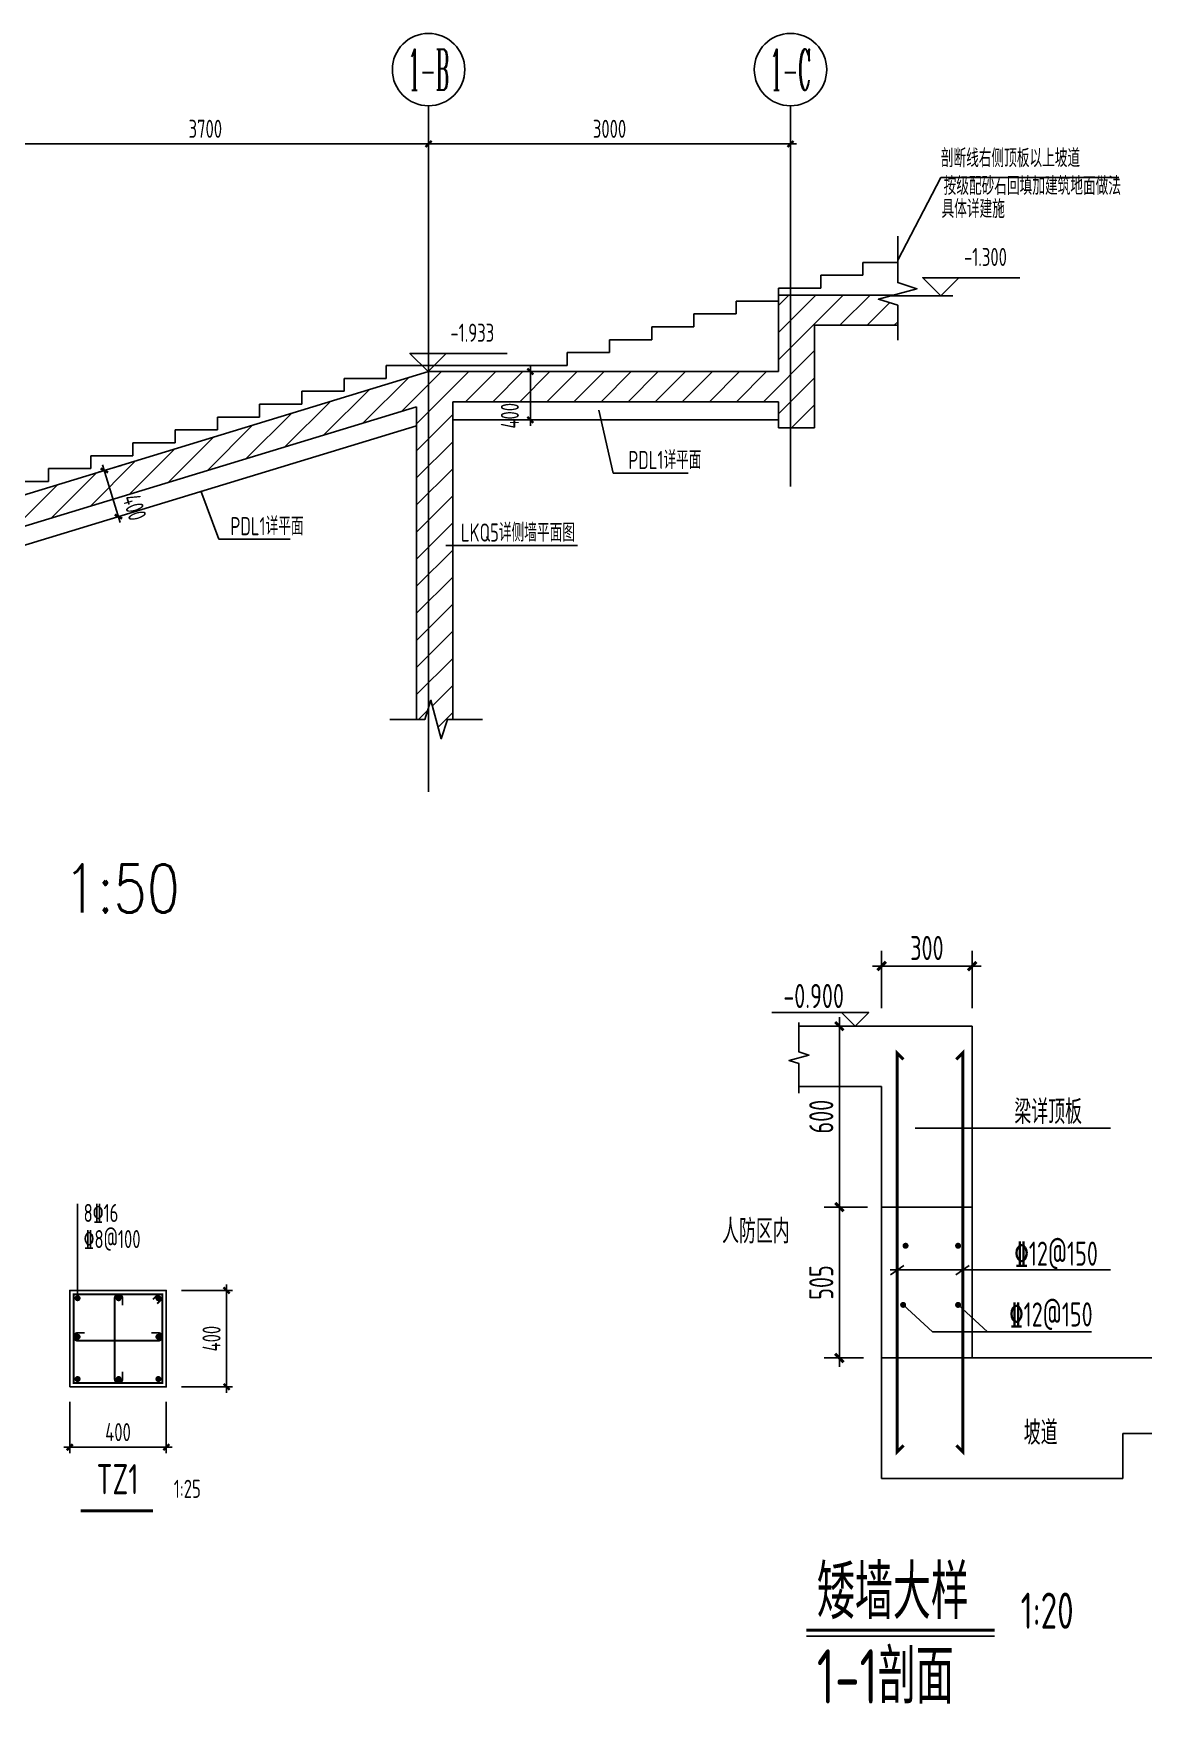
# Model space of a CAD drawing. Header units: millimetres. Extents: x -41781 to 68020, y 189188 to 426788.
# Drawn here: x 12799 to 31202, y 337386 to 365074 of the extents above; entities that cross this region are included whole.
import ezdxf
from ezdxf.enums import TextEntityAlignment as Align

# ---------------------------------------------------------------- set-up
doc = ezdxf.new("R2010")
doc.units = ezdxf.units.MM
doc.header["$LTSCALE"] = 1000
doc.header["$PDMODE"] = 35
doc.header["$PDSIZE"] = 200
for name, color, linetype in [('AXIS', 3, 'Continuous'), ('B-TEXT', 3, 'Continuous'), ('COLU', 7, 'Continuous'), ('DIM', 4, 'Continuous'), ('HATCH', 7, 'Continuous'), ('L-AXIS', 3, 'Continuous'), ('L-dote', 253, 'Continuous'), ('TEXT', 7, 'Continuous'), ('TEXT-梁', 2, 'Continuous'), ('水平标注', 2, 'Continuous')]:
    doc.layers.add(name, color=color, linetype=linetype)
doc.layers.add('REIN', color=1, linetype='Continuous', lineweight=18)
doc.styles.add('_HZTXT', font='txt.shx', dxfattribs={"width": 0.7, "bigfont": 'HZTXT.shx'})
doc.styles.add('_TCH_AXIS', font='COMPLEX', dxfattribs={"bigfont": 'GBCBIG'})
doc.styles.add('COMPLEX', font='tssdeng.shx', dxfattribs={"width": 0.7, "bigfont": 'tssdchn.shx'})
doc.styles.add('hztxt', font='txt', dxfattribs={"height": 10, "bigfont": 'hztxt.shx'})
doc.styles.add('TSSD_Dimension', font='Tssdeng.shx', dxfattribs={"width": 0.7, "bigfont": 'hztxt.shx'})
doc.styles.add('TSSD_Label', font='Tssdeng.shx', dxfattribs={"width": 0.7, "bigfont": 'hztxt.shx'})
doc.styles.add('TSSD_REIN', font='Tssdeng.shx', dxfattribs={"width": 0.7, "bigfont": 'hztxt.shx'})
doc.dimstyles.new('DIM20', dxfattribs={"dimtxt": 300, "dimasz": 1, "dimexe": 250, "dimexo": 300, "dimgap": 100, "dimtad": 1, "dimdec": 0, "dimlfac": 0.2, "dimzin": 0, "dimdsep": 46, "dimtxsty": 'hztxt', "dimblk": '_DIMX', "dimcen": 0.09, "dimclrt": 7, "dimadec": 0, "dimazin": 0, "dimtfac": 1, "dimtdec": 0, "dimtix": 1, "dimtmove": 2, "dimatfit": 3, "dimldrblk": '_DIMX', "dimfxl": 1, "dimtolj": 1, "dimtzin": 0, "dimarcsym": 0})
doc.dimstyles.new('TSSD_25_100', dxfattribs={"dimtxt": 300, "dimasz": 100, "dimexe": 100, "dimexo": 250, "dimgap": 100, "dimtad": 1, "dimdec": 0, "dimlfac": 0.25, "dimzin": 0, "dimdsep": 46, "dimtxsty": 'TSSD_Dimension', "dimblk": 'ARCHTICK', "dimcen": 0, "dimdle": 100, "dimclrt": 7, "dimadec": 0, "dimazin": 0, "dimtfac": 1, "dimtdec": 0, "dimtix": 1, "dimtmove": 2, "dimatfit": 3, "dimldrblk": 'ARCHTICK', "dimfxl": 1, "dimtolj": 1, "dimtzin": 0, "dimarcsym": 0})
doc.dimstyles.new('TSSD_50_100', dxfattribs={"dimtxt": 300, "dimasz": 100, "dimexe": 100, "dimexo": 250, "dimgap": 100, "dimtad": 1, "dimdec": 0, "dimlfac": 0.5, "dimzin": 0, "dimdsep": 46, "dimtxsty": 'TSSD_Dimension', "dimblk": 'ARCHTICK', "dimcen": 0, "dimdle": 100, "dimclrt": 7, "dimadec": 0, "dimazin": 0, "dimtfac": 1, "dimtdec": 0, "dimtix": 1, "dimtmove": 2, "dimatfit": 3, "dimfxl": 1, "dimtolj": 1, "dimtzin": 0, "dimarcsym": 0})

# ---------------------------------------------------------------- blocks, each defined once
blk = doc.blocks.new('_ArchTick')
at = {"color": 0, "linetype": 'ByBlock', "const_width": 0.4}
blk.add_lwpolyline([(-0.5, -0.5), (0.5, 0.5)], dxfattribs=at)
blk = doc.blocks.new('*D103')
at = {"layer": 'Defpoints', "color": 0}
for p in [(15002, 344236), (16002, 344236), (15002, 342636)]:
    blk.add_point(p, dxfattribs=at)
at = {"layer": 'DIM', "color": 0, "lineweight": -2}
for p, q in [((15252, 344236), (16102, 344236)), ((16002, 342536), (16002, 344336)), ((15252, 342636), (16102, 342636))]:
    blk.add_line(p, q, dxfattribs=at)
at = {"layer": 'DIM', "color": 0, "lineweight": -2, "xscale": 100, "yscale": 100, "zscale": 100}
for p, rotation in [((16002, 344236), 90), ((16002, 342636), 270)]:
    blk.add_blockref('_ArchTick', p, dxfattribs=dict(at, rotation=rotation))
at = {"layer": 'DIM', "color": 7, "insert": (15752, 343436), "char_height": 300, "attachment_point": 5, "rotation": 90, "style": 'TSSD_Dimension'}
blk.add_mtext('\\A1;400', dxfattribs=at)
blk = doc.blocks.new('*D104')
at = {"layer": 'Defpoints', "color": 0}
for p in [(13402, 342636), (15002, 342636), (15002, 341636)]:
    blk.add_point(p, dxfattribs=at)
at = {"layer": 'DIM', "color": 0, "lineweight": -2}
for p, q in [((13402, 342386), (13402, 341536)), ((15002, 342386), (15002, 341536)), ((13302, 341636), (15102, 341636))]:
    blk.add_line(p, q, dxfattribs=at)
at = {"layer": 'DIM', "color": 0, "lineweight": -2, "xscale": 100, "yscale": 100, "zscale": 100, "rotation": 180}
blk.add_blockref('_ArchTick', (13402, 341636), dxfattribs=at)
at = {"layer": 'DIM', "color": 0, "lineweight": -2, "xscale": 100, "yscale": 100, "zscale": 100}
blk.add_blockref('_ArchTick', (15002, 341636), dxfattribs=at)
at = {"layer": 'DIM', "color": 7, "insert": (14202, 341886), "char_height": 300, "attachment_point": 5, "style": 'TSSD_Dimension'}
blk.add_mtext('\\A1;400', dxfattribs=at)
blk = doc.blocks.new('*D128')
at = {"layer": 'AXIS', "color": 0, "linetype": 'ByBlock', "lineweight": -2}
for p, q in [((19349, 362763), (19349, 363342)), ((25349, 362763), (25349, 363342)), ((19249, 363242), (25449, 363242))]:
    blk.add_line(p, q, dxfattribs=at)
at = {"layer": 'Defpoints', "color": 0, "linetype": 'ByBlock'}
for p in [(25349, 363242), (19349, 362513), (25349, 362513)]:
    blk.add_point(p, dxfattribs=at)
at = {"layer": 'AXIS', "color": 0, "linetype": 'ByBlock', "lineweight": -2, "xscale": 100, "yscale": 100, "zscale": 100, "rotation": 180}
blk.add_blockref('_ArchTick', (19349, 363242), dxfattribs=at)
at = {"layer": 'AXIS', "color": 0, "linetype": 'ByBlock', "lineweight": -2, "xscale": 100, "yscale": 100, "zscale": 100}
blk.add_blockref('_ArchTick', (25349, 363242), dxfattribs=at)
at = {"layer": 'AXIS', "color": 7, "linetype": 'ByBlock', "insert": (22349, 363492), "char_height": 300, "attachment_point": 5, "style": 'TSSD_Dimension'}
blk.add_mtext('\\A1;3000', dxfattribs=at)
blk = doc.blocks.new('*D129')
at = {"layer": 'AXIS', "color": 0, "linetype": 'ByBlock', "lineweight": -2}
for p, q in [((11949, 362763), (11949, 363342)), ((19349, 362763), (19349, 363342)), ((11849, 363242), (19449, 363242))]:
    blk.add_line(p, q, dxfattribs=at)
at = {"layer": 'Defpoints', "color": 0, "linetype": 'ByBlock'}
for p in [(19349, 363242), (11949, 362513), (19349, 362513)]:
    blk.add_point(p, dxfattribs=at)
at = {"layer": 'AXIS', "color": 0, "linetype": 'ByBlock', "lineweight": -2, "xscale": 100, "yscale": 100, "zscale": 100, "rotation": 180}
blk.add_blockref('_ArchTick', (11949, 363242), dxfattribs=at)
at = {"layer": 'AXIS', "color": 0, "linetype": 'ByBlock', "lineweight": -2, "xscale": 100, "yscale": 100, "zscale": 100}
blk.add_blockref('_ArchTick', (19349, 363242), dxfattribs=at)
at = {"layer": 'AXIS', "color": 7, "linetype": 'ByBlock', "insert": (15649, 363492), "char_height": 300, "attachment_point": 5, "style": 'TSSD_Dimension'}
blk.add_mtext('\\A1;3700', dxfattribs=at)
blk = doc.blocks.new('*D130')
at = {"layer": 'AXIS', "color": 0, "linetype": 'ByBlock', "lineweight": -2}
for p, q in [((20901, 359468), (20937, 359468)), ((21037, 359568), (21037, 358568)), ((20901, 358668), (20937, 358668))]:
    blk.add_line(p, q, dxfattribs=at)
at = {"layer": 'Defpoints', "color": 0, "linetype": 'ByBlock'}
for p in [(21151, 359468), (21037, 358668), (21151, 358668)]:
    blk.add_point(p, dxfattribs=at)
at = {"layer": 'AXIS', "color": 0, "linetype": 'ByBlock', "lineweight": -2, "xscale": 100, "yscale": 100, "zscale": 100}
for p, rotation in [((21037, 359468), 90), ((21037, 358668), 270)]:
    blk.add_blockref('_ArchTick', p, dxfattribs=dict(at, rotation=rotation))
at = {"layer": 'AXIS', "color": 7, "linetype": 'ByBlock', "insert": (20697, 358735), "char_height": 300, "attachment_point": 5, "rotation": 90, "style": 'TSSD_Dimension'}
blk.add_mtext('\\A1;400', dxfattribs=at)
blk = doc.blocks.new('*D138')
at = {"layer": 'AXIS', "color": 0, "linetype": 'ByBlock', "lineweight": -2}
for p, q in [((14254, 357913), (13879, 357799)), ((13946, 357924), (14238, 356967)), ((14487, 357148), (14113, 357034))]:
    blk.add_line(p, q, dxfattribs=at)
at = {"layer": 'Defpoints', "color": 0, "linetype": 'ByBlock'}
for p in [(14493, 357986), (14726, 357221), (14209, 357063)]:
    blk.add_point(p, dxfattribs=at)
at = {"layer": 'AXIS', "color": 0, "linetype": 'ByBlock', "lineweight": -2, "xscale": 100, "yscale": 100, "zscale": 100}
for p, rotation in [((13975, 357828), 106.9718896864226), ((14209, 357063), 286.9718896864226)]:
    blk.add_blockref('_ArchTick', p, dxfattribs=dict(at, rotation=rotation))
at = {"layer": 'AXIS', "color": 7, "linetype": 'ByBlock', "insert": (14477, 357217), "char_height": 300, "attachment_point": 5, "rotation": 286.9719, "style": 'TSSD_Dimension'}
blk.add_mtext('\\A1;400', dxfattribs=at)
blk = doc.blocks.new('_AXISO')
blk.add_circle((0, 0), 0.5)
at = {"layer": 'B-TEXT', "style": 'COMPLEX', "width": 1.450893}
blk.add_attdef('A', text='', height=0.56, dxfattribs=at).set_placement((0.249375, -0.28), (0.749375, -0.28), align=Align.FIT)
blk = doc.blocks.new('_DIMX')
blk.add_line((-150, 0), (150, 0))
at = {"const_width": 50}
blk.add_lwpolyline([(-70, -70), (70, 70)], dxfattribs=at)
blk = doc.blocks.new('*D167')
at = {"layer": 'Defpoints', "color": 0}
for p in [(26860, 349612), (26860, 348616), (28360, 348616)]:
    blk.add_point(p, dxfattribs=at)
at = {"layer": 'TEXT-梁', "color": 0, "lineweight": -2}
for p, q in [((26860, 348916), (26860, 349862)), ((28360, 348916), (28360, 349862)), ((28359, 349612), (26861, 349612))]:
    blk.add_line(p, q, dxfattribs=at)
at = {"layer": 'TEXT-梁', "color": 0, "lineweight": -2, "rotation": 180}
blk.add_blockref('_DIMX', (26860, 349612), dxfattribs=at)
at = {"layer": 'TEXT-梁', "color": 0, "lineweight": -2}
blk.add_blockref('_DIMX', (28360, 349612), dxfattribs=at)
at = {"layer": 'TEXT-梁', "color": 7, "insert": (27610, 349912), "char_height": 400, "attachment_point": 5, "style": 'TSSD_REIN'}
blk.add_mtext('\\A1;300', dxfattribs=at)
blk = doc.blocks.new('*D168')
at = {"layer": 'Defpoints', "color": 0}
for p in [(26924, 348616), (26159, 345616), (26924, 345616)]:
    blk.add_point(p, dxfattribs=at)
at = {"layer": 'TEXT-梁', "color": 0, "lineweight": -2}
for p, q in [((26624, 348616), (25909, 348616)), ((26159, 348615), (26159, 345617)), ((26624, 345616), (25909, 345616))]:
    blk.add_line(p, q, dxfattribs=at)
for p, rotation in [((26159, 348616), 90), ((26159, 345616), 270)]:
    blk.add_blockref('_DIMX', p, dxfattribs=dict(at, rotation=rotation))
at = {"layer": 'TEXT-梁', "color": 7, "insert": (25859, 347116), "char_height": 400, "attachment_point": 5, "rotation": 90, "style": 'TSSD_REIN'}
blk.add_mtext('\\A1;600', dxfattribs=at)
blk = doc.blocks.new('*D169')
at = {"layer": 'Defpoints', "color": 0}
for p in [(26924, 345616), (26159, 343116), (26860, 343116)]:
    blk.add_point(p, dxfattribs=at)
at = {"layer": 'TEXT-梁', "color": 0, "lineweight": -2}
for p, q in [((26624, 345616), (25909, 345616)), ((26159, 345615), (26159, 343117)), ((26560, 343116), (25909, 343116))]:
    blk.add_line(p, q, dxfattribs=at)
for p, rotation in [((26159, 345616), 90), ((26159, 343116), 270)]:
    blk.add_blockref('_DIMX', p, dxfattribs=dict(at, rotation=rotation))
at = {"layer": 'TEXT-梁', "color": 7, "insert": (25859, 344366), "char_height": 400, "attachment_point": 5, "rotation": 90, "style": 'TSSD_REIN'}
blk.add_mtext('\\A1;505', dxfattribs=at)

msp = doc.modelspace()

# ---------------------------------------------------------------- hatches: boundary and pattern name
at = {"layer": 'HATCH'}
h = msp.add_hatch(dxfattribs=at)
h.set_pattern_fill('ANSI31', color=256, scale=100, style=0)
h.paths.add_polyline_path([(19149.3, 353699.6), (19285.8, 353699.6), (19387.2, 354018.1), (19560.9, 353381.1), (19662.3, 353699.6), (19749.3, 353699.6), (19749.3, 358968.3), (25149.3, 358968.3), (25149.3, 358534.3), (25749.3, 358534.3), (25749.3, 360234.3), (27126.2, 360234.3), (27126.2, 360565.9), (26807.7, 360667.2), (27053.4, 360734.3), (25149.3, 360734.3), (25149.3, 359468.3), (19349.3, 359468.3), (12349.3, 357331.9), (11749.3, 357331.9), (11749.3, 356366.6), (10949.3, 356366.6), (10949.3, 356966.6), (10549.3, 356966.6), (10549.3, 356366.6), (9949.3, 356366.6), (9949.3, 356966.6), (9549.3, 356966.6), (9549.3, 356366.6), (6091.2, 356366.6), (6091.2, 356653), (5491.2, 356653), (-1508.8, 354516.6), (-1508.8, 353134.3), (-6108.8, 353134.3), (-6108.8, 353334.8), (-6408.8, 353334.8), (-6408.8, 353234.3), (-6508.8, 353234.3), (-6508.8, 352534.3), (-7108.8, 352534.3), (-7108.8, 353234.3), (-7208.8, 353234.3), (-7208.8, 353334.3), (-7508.8, 353334.3), (-7508.8, 353134.3), (-9382, 353134.3), (-9382, 352931.3), (-9063.4, 352830), (-9700.5, 352656.2), (-9382, 352554.9), (-9382, 352334.3), (-7908.8, 352334.3), (-7908.8, 351734.3), (-5708.8, 351734.3), (-5708.8, 352334.3), (450.1, 352334.3), (450.1, 352554.9), (131.6, 352656.2), (768.6, 352830), (450.1, 352931.3), (450.1, 353134.3), (-908.8, 353134.3), (-909.4, 354175.9), (5491.2, 356130.2), (5491.2, 355453), (6091.2, 355453), (6091.2, 355866.6), (11749.3, 355866.6), (11749.3, 355731.9), (12349.3, 355731.9), (12349.3, 356809.1), (19149.3, 358884.4)])

# ---------------------------------------------------------------- linework, layer by layer
at = {"layer": 'COLU'}
msp.add_lwpolyline([(13401.5, 342636.1), (15001.5, 342636.1), (15001.5, 344236.1), (13401.5, 344236.1)], close=True, dxfattribs=at)
at = {"layer": 'HATCH'}
for p, q in [((25849.3, 361063.7), (25849.3, 360850.1)), ((25849.3, 361063.7), (26549.3, 361063.7)), ((26549.3, 361277.3), (26549.3, 361063.7)), ((26549.3, 361277.3), (27127.5, 361277.3)), ((25149.3, 360850.1), (25849.3, 360850.1)), ((25149.3, 360734.3), (25149.3, 360850.1)), ((24449.3, 360636.4), (24449.3, 360422.8)), ((24449.3, 360636.4), (25149.3, 360636.4)), ((25149.3, 360734.3), (27053.4, 360734.3)), ((25149.3, 360734.3), (25149.3, 359468.3)), ((23749.3, 360422.8), (23749.3, 360209.2)), ((23749.3, 360422.8), (24449.3, 360422.8)), ((25749.3, 360234.3), (27126.2, 360234.3)), ((25749.3, 358534.3), (25749.3, 360234.3)), ((22349.3, 359995.5), (22349.3, 359781.9)), ((22349.3, 359995.5), (23049.3, 359995.5)), ((23049.3, 360209.2), (23049.3, 359995.5)), ((23049.3, 360209.2), (23749.3, 360209.2)), ((21649.3, 359781.9), (21649.3, 359568.3)), ((21649.3, 359781.9), (22349.3, 359781.9)), ((12349.3, 357331.9), (19349.3, 359468.3)), ((18649.3, 359568.3), (18649.3, 359354.6)), ((18649.3, 359568.3), (21649.3, 359568.3)), ((19349.3, 359468.3), (25149.3, 359468.3)), ((17249.3, 359141), (17249.3, 358927.3)), ((17249.3, 359141), (17949.3, 359141)), ((17949.3, 359354.6), (17949.3, 359141)), ((17949.3, 359354.6), (18649.3, 359354.6)), ((12349.3, 356809.1), (19149.3, 358884.4)), ((16549.3, 358927.3), (16549.3, 358713.7)), ((16549.3, 358927.3), (17249.3, 358927.3)), ((19149.3, 358884.4), (19149.3, 353699.6)), ((19749.3, 353699.6), (19749.3, 358968.3)), ((19749.3, 358968.3), (25149.3, 358968.3)), ((25149.3, 358968.3), (25149.3, 358534.3)), ((12349.3, 356495.5), (19149.3, 358570.8)), ((15849.3, 358713.7), (16549.3, 358713.7)), ((15849.3, 358713.7), (15849.3, 358500.1)), ((19749.3, 358668.3), (25149.3, 358668.3)), ((14449.3, 358286.4), (14449.3, 358072.8)), ((14449.3, 358286.4), (15149.3, 358286.4)), ((15149.3, 358500.1), (15149.3, 358286.4)), ((15149.3, 358500.1), (15849.3, 358500.1)), ((25149.3, 358534.3), (25749.3, 358534.3)), ((13749.3, 358072.8), (14449.3, 358072.8)), ((13749.3, 358072.8), (13749.3, 357859.2)), ((13049.3, 357859.2), (13749.3, 357859.2)), ((13049.3, 357859.2), (13049.3, 357645.5)), ((12349.3, 357645.5), (13049.3, 357645.5))]:
    msp.add_line(p, q, dxfattribs=at)
for points in [[(27129.2, 361710.7), (27126.2, 360942.3), (27444.7, 360841), (26807.7, 360667.2), (27126.2, 360565.9), (27126.2, 359986.7)], [(18706.7, 353699.6), (19285.8, 353699.6), (19387.2, 354018.1), (19560.9, 353381.1), (19662.3, 353699.6), (20241.4, 353699.6)]]:
    msp.add_lwpolyline(points, dxfattribs=at)
at = {"layer": 'L-AXIS'}
for p, q in [((19349.3, 363873.7), (19349.3, 362012.9)), ((19349.3, 363873.7), (19349.3, 362012.9)), ((19349.3, 363873.7), (19349.3, 362012.9)), ((25349.3, 363873.7), (25349.3, 362012.9)), ((25349.3, 363873.7), (25349.3, 362012.9)), ((25349.3, 363873.7), (25349.3, 362012.9))]:
    msp.add_line(p, q, dxfattribs=at)
at = {"layer": 'L-dote', "ltscale": 10}
for p, q in [((19349.3, 362512.9), (19349.3, 352501.3)), ((25349.3, 362512.9), (25349.3, 357563.2))]:
    msp.add_line(p, q, dxfattribs=at)
at = {"layer": 'REIN', "const_width": 30}
msp.add_lwpolyline([(14781, 344086.2), (14865.8, 344171.1), (14936.5, 344171.1), (14936.5, 342701.1), (13466.5, 342701.1), (13466.5, 344171.1), (14936.5, 344171.1), (14936.5, 344100.3), (14851.7, 344015.5)], dxfattribs=at)
for points in [[(14276.5, 343986.1), (14276.5, 344106.1, 1), (14146.5, 344106.1), (14146.5, 342766.1, 1), (14276.5, 342766.1), (14276.5, 342886.1)], [(13651.5, 343531.1), (13531.5, 343531.1, 1), (13531.5, 343401.1), (14871.5, 343401.1, 1), (14871.5, 343531.1), (14751.5, 343531.1)]]:
    msp.add_lwpolyline(points, format="xyb", dxfattribs=at)
at = {"layer": 'REIN', "const_width": 50}
for points in [[(13506.5, 344106.1, 1), (13556.5, 344106.1, 1)], [(14186.5, 344106.1, 1), (14236.5, 344106.1, 1)], [(14846.5, 344106.1, 1), (14896.5, 344106.1, 1)], [(13506.5, 343466.1, 1), (13556.5, 343466.1, 1)], [(14846.5, 343466.1, 1), (14896.5, 343466.1, 1)], [(13506.5, 342766.1, 1), (13556.5, 342766.1, 1)], [(14186.5, 342766.1, 1), (14236.5, 342766.1, 1)], [(14846.5, 342766.1, 1), (14896.5, 342766.1, 1)]]:
    msp.add_lwpolyline(points, format="xyb", close=True, dxfattribs=at)
at = {"layer": 'TEXT', "color": 2}
for p, q in [((27843.6, 362684.4), (27127.7, 361312.1)), ((27843.6, 362684.4), (30792.2, 362684.4)), ((27017, 360724.3), (28037.8, 360724.3))]:
    msp.add_line(p, q, dxfattribs=at)
at = {"layer": 'TEXT'}
msp.add_line((13531.5, 344106.1), (13531.5, 345671.5), dxfattribs=at)
at = {"layer": 'TEXT', "color": 2}
for points in [[(28140.7, 361024.3), (27840.7, 360724.3), (27540.7, 361024.3), (29152.6, 361024.3)], [(19641.8, 359768.3), (19341.8, 359468.3), (19041.8, 359768.3), (20653.7, 359768.3)]]:
    msp.add_lwpolyline(points, dxfattribs=at)
at = {"layer": 'TEXT', "const_width": 50}
msp.add_lwpolyline([(13584.6, 340581.2), (14783.6, 340581.2)], dxfattribs=at)
at = {"layer": 'TEXT-梁'}
for p, q in [((28359.6, 348615.7), (25489.4, 348615.7)), ((28359.6, 348615.7), (28359.6, 347079.8)), ((26859.6, 347615.7), (25489.4, 347615.7)), ((26859.6, 341115.7), (26859.6, 347615.7)), ((28359.6, 347079.8), (28359.6, 344866)), ((28359.6, 347079.8), (28359.6, 347079.8)), ((27414.6, 346924.2), (30654.9, 346924.2)), ((28359.6, 345615.7), (26859.6, 345615.7)), ((28359.6, 343115.7), (28359.6, 344866)), ((27000.4, 344574.2), (30654.9, 344574.2)), ((27005.8, 344494.4), (27227.2, 344649.7)), ((28089.7, 344494.4), (28311, 344649.7)), ((27702.4, 343548.1), (27216.2, 343995.4)), ((28613.4, 343548.1), (28127.2, 343995.4)), ((27702.4, 343548.1), (30336.3, 343548.1)), ((31727.9, 343115.7), (26859.6, 343115.7)), ((31727.9, 341865.7), (30859.6, 341865.7)), ((30859.6, 341115.7), (30859.6, 341865.7)), ((30859.6, 341115.7), (26859.6, 341115.7)), ((25613.7, 338505.2), (28732.2, 338505.2))]:
    msp.add_line(p, q, dxfattribs=at)
for points in [[(26195, 348840.7), (26420, 348615.7), (26645, 348840.7), (25042.2, 348840.7)], [(25489.4, 348676.9), (25489.4, 348189.4), (25654.4, 348136.9), (25324.4, 348046.9), (25489.4, 347994.4), (25489.4, 347506.9)]]:
    msp.add_lwpolyline(points, dxfattribs=at)
at = {"layer": 'TEXT-梁', "const_width": 50}
for points in [[(27222.6, 348065), (27116.5, 348171.1), (27116.5, 341560), (27222.6, 341666.1)], [(28097.4, 348065), (28203.5, 348171.1), (28203.5, 341560), (28097.4, 341666.1)], [(25613.7, 338605.2), (28732.2, 338605.2)]]:
    msp.add_lwpolyline(points, dxfattribs=at)
for points in [[(27231.2, 344975.4, 1), (27281.2, 344975.4, 1)], [(28102.2, 344975.4, 1), (28152.2, 344975.4, 1)], [(27191.2, 343995.4, 1), (27241.2, 343995.4, 1)], [(28102.2, 343995.4, 1), (28152.2, 343995.4, 1)]]:
    msp.add_lwpolyline(points, format="xyb", close=True, dxfattribs=at)
at = {"layer": '水平标注'}
for p, q in [((22411.3, 357785.9), (22171.8, 358826.5)), ((22411.3, 357785.9), (23652.6, 357785.9)), ((15872.6, 356689.5), (15576, 357488.9)), ((15872.6, 356689.5), (17056.7, 356689.5)), ((19634.9, 356583.5), (21817.2, 356583.5))]:
    msp.add_line(p, q, dxfattribs=at)

# ---------------------------------------------------------------- block references
at = {"layer": 'L-AXIS'}
ref = msp.add_blockref('_AXISO', (19349.3, 364473.7), dxfattribs=dict(at, xscale=1199.999999999998, yscale=1200, zscale=1200, rotation=359.9996457873818))
ref.add_attrib('A', '1-B', dxfattribs={"color": 7, "height": 678.82, "rotation": 359.99965, "style": '_TCH_AXIS', "width": 0.362069}).set_placement((19009.9, 364134.3), (19688.7, 364134.3), align=Align.FIT)
ref = msp.add_blockref('_AXISO', (25349.3, 364473.7), dxfattribs=dict(at, xscale=1199.999999999998, yscale=1200, zscale=1200, rotation=359.9996457873818))
ref.add_attrib('A', '1-C', dxfattribs={"color": 7, "height": 678.82, "rotation": 359.99965, "style": '_TCH_AXIS', "width": 0.375}).set_placement((25009.9, 364134.3), (25688.7, 364134.3), align=Align.FIT)

# ---------------------------------------------------------------- texts
at = {"layer": 'TEXT', "color": 2, "style": 'TSSD_Label', "width": 0.7}
for s, p in [('剖断线右侧顶板以上坡道', (30150.4, 362765.6)), ('按级配砂石回填加建筑地面做法', (30827.6, 362305)), ('具体详建施', (28902.7, 361923.6)), ('-1.300', (28936.5, 361127.8)), ('-1.933', (20437.6, 359871.7))]:
    msp.add_text(s, height=300, dxfattribs=at).set_placement(p, align=Align.BOTTOM_RIGHT)
at = {"layer": 'TEXT', "style": '_HZTXT', "width": 0.8}
msp.add_text('1:50', height=800, dxfattribs=at).set_placement((13307.4, 350498.4))
at = {"layer": 'TEXT', "style": 'TSSD_REIN', "width": 0.7}
for s, p in [('8%%13216', (13631.5, 345669.2)), ('%%1328@100', (13631.5, 345236.3))]:
    msp.add_text(s, height=300, dxfattribs=at).set_placement(p, align=Align.TOP_LEFT)
msp.add_text('TZ1', height=500, dxfattribs=at).set_placement((14193.6, 340706.2), align=Align.BOTTOM_CENTER)
msp.add_text('1:25', height=300, dxfattribs=at).set_placement((15126.3, 340706.2), align=Align.BOTTOM_LEFT)
at = {"layer": 'TEXT-梁', "style": 'TSSD_REIN', "width": 0.7}
for s, p in [('-0.900', (26235.8, 348915.9)), ('人防区内', (25335.5, 345015.4)), ('坡道', (29775.5, 341675.4))]:
    msp.add_text(s, height=400, dxfattribs=at).set_placement(p, align=Align.RIGHT)
for s, height, p in [('梁详顶板', 400, (29060.2, 346994.8)), ('%%13212@150', 400, (29060.2, 344644.8)), ('%%13212@150', 400, (28973.7, 343636.8)), ('矮墙大样', 900, (25785.1, 338785.6)), ('1:20', 600, (29164, 338625.7)), ('1-1剖面', 900, (25785.1, 337385.6))]:
    msp.add_text(s, height=height, dxfattribs=at).set_placement(p)
at = {"layer": '水平标注', "style": 'TSSD_REIN', "width": 0.7}
for s, p in [('PDL1详平面', (22661.2, 357851.9)), ('PDL1详平面', (16065.3, 356755.4)), ('LKQ5详侧墙平面图', (19884.8, 356649.4))]:
    msp.add_text(s, height=300, dxfattribs=at).set_placement(p)

# ---------------------------------------------------------------- dimensions: what is measured, and where the dimension line sits
at = {"layer": 'AXIS', "linetype": 'ByBlock'}
for base, p1, p2, picture, middle in [((19349.3, 363242), (11949.3, 362512.9), (19349.3, 362512.9), '*D129', (15649.3, 363492)), ((25349.3, 363242), (19349.3, 362512.9), (25349.3, 362512.9), '*D128', (22349.3, 363492))]:
    dim = msp.add_linear_dim(base=base, p1=p1, p2=p2, dimstyle='TSSD_50_100', dxfattribs=at)
    dim.commit()
    dim.dimension.update_dxf_attribs({"geometry": picture, "text_midpoint": middle})
for base, p1, p2, angle, picture, middle, dimtype in [((21036.9, 358668.3), (21150.7, 359468.3), (21150.7, 358668.3), 90, '*D130', (20696.9, 358734.9), 160), ((14208.6, 357062.9), (14492.7, 357986.1), (14726.3, 357220.9), 286.97189, '*D138', (14476.6, 357216.8), 161)]:
    dim = msp.add_linear_dim(base=base, p1=p1, p2=p2, angle=angle, dimstyle='TSSD_50_100', dxfattribs=at)
    dim.commit()
    dim.dimension.update_dxf_attribs({"geometry": picture, "text_midpoint": middle, "dimtype": dimtype})
at = {"layer": 'DIM'}
dim = msp.add_linear_dim(base=(16001.5, 344236.1), p1=(15001.5, 342636.1), p2=(15001.5, 344236.1), angle=90, dimstyle='TSSD_25_100', dxfattribs=at)
dim.commit()
dim.dimension.update_dxf_attribs({"geometry": '*D103', "text_midpoint": (15751.5, 343436.1)})
dim = msp.add_linear_dim(base=(15001.5, 341636.1), p1=(13401.5, 342636.1), p2=(15001.5, 342636.1), dimstyle='TSSD_25_100', dxfattribs=at)
dim.commit()
dim.dimension.update_dxf_attribs({"geometry": '*D104', "text_midpoint": (14201.5, 341886.1)})
at = {"layer": 'TEXT-梁'}
dim = msp.add_linear_dim(base=(26859.6, 349611.9), p1=(28359.6, 348615.7), p2=(26859.6, 348615.7), text='300', dimstyle='DIM20', override={"dimtxt": 400, "dimtxsty": 'TSSD_REIN'}, dxfattribs=at)
dim.commit()
dim.dimension.update_dxf_attribs({"geometry": '*D167', "text_midpoint": (27609.6, 349911.9)})
for base, p1, p2, text, picture, middle in [((26158.9, 345615.7), (26924.5, 348615.7), (26924.5, 345615.7), '600', '*D168', (25858.9, 347115.7)), ((26158.9, 343115.7), (26924.5, 345615.7), (26859.6, 343115.7), '505', '*D169', (25858.9, 344365.7))]:
    dim = msp.add_linear_dim(base=base, p1=p1, p2=p2, angle=90, text=text, dimstyle='DIM20', override={"dimtxt": 400, "dimtxsty": 'TSSD_REIN'}, dxfattribs=at)
    dim.commit()
    dim.dimension.update_dxf_attribs({"geometry": picture, "text_midpoint": middle})

doc.saveas('drawing.dxf')
